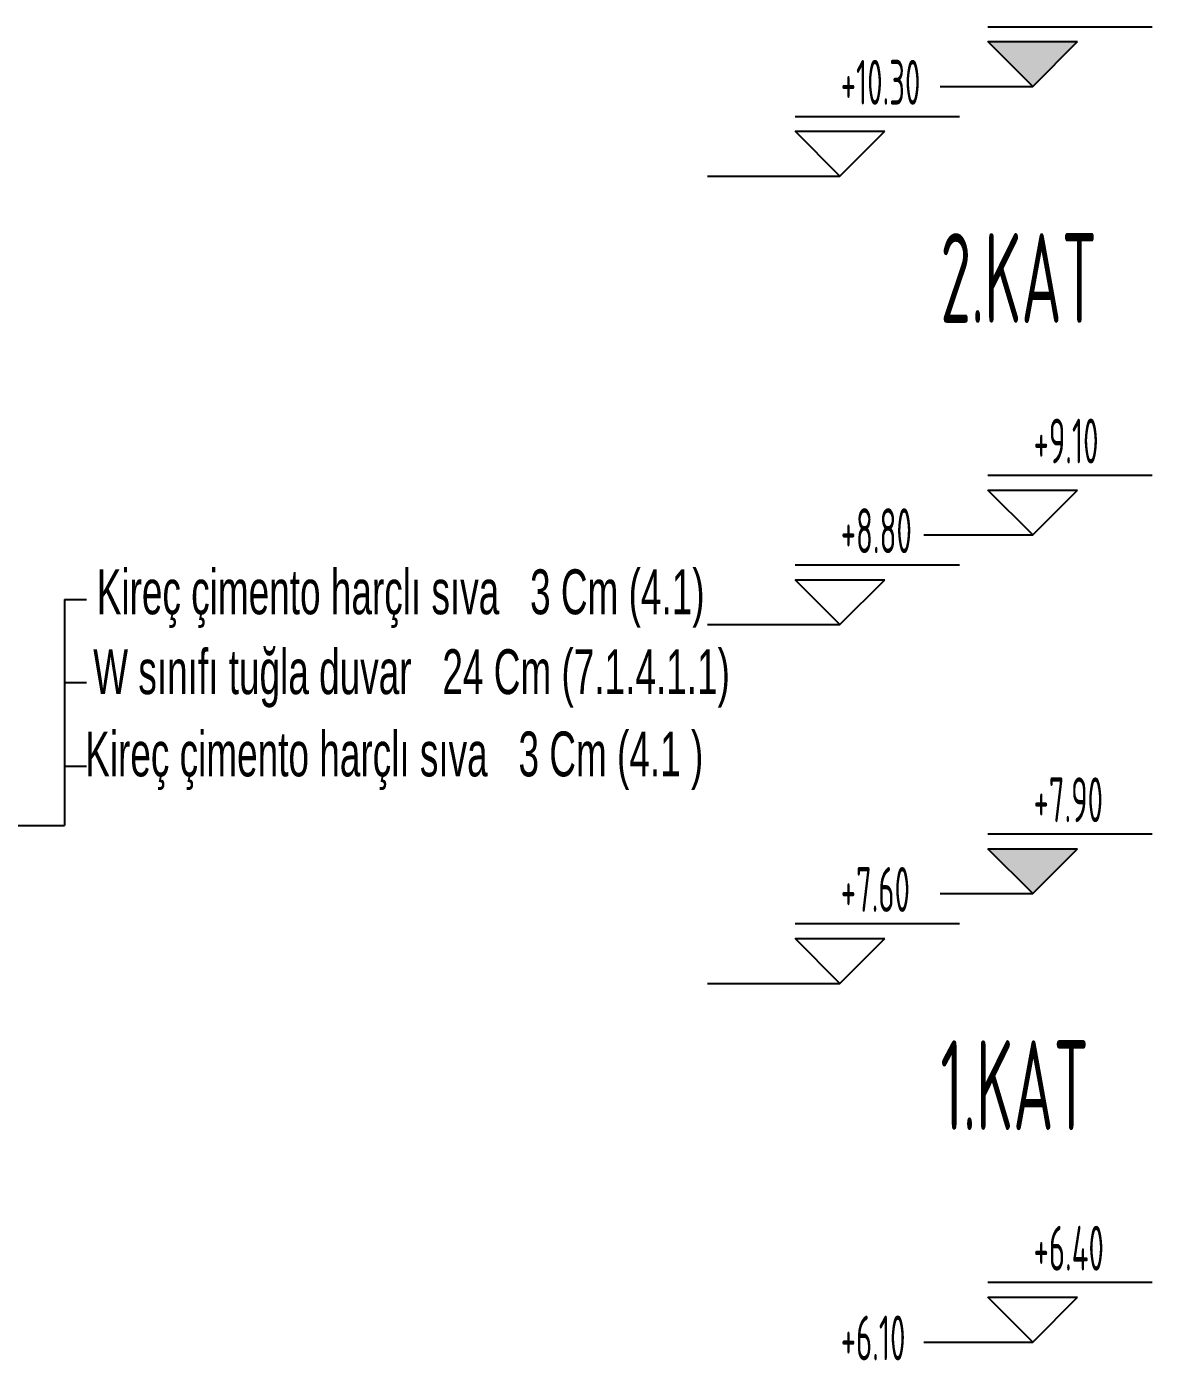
# Model space of a CAD drawing. Extents: x 41749 to 92598, y -24291 to 29432.
# Drawn here: x 73859.2 to 74235.8, y -22734.3 to -22288.2 of the extents above; entities that cross this region are included whole.
import ezdxf

# ---------------------------------------------------------------- set-up
doc = ezdxf.new("R2010")
doc.units = 0
doc.header["$MEASUREMENT"] = 0
doc.layers.get('0').update_dxf_attribs({"linetype": 'CONTINUOUS'})
doc.layers.add('SIVA', color=7, linetype='CONTINUOUS')
doc.styles.add('OLCU', font='isocpeur.ttf', dxfattribs={"width": 0.59})

msp = doc.modelspace()

# ---------------------------------------------------------------- hatches: boundary and pattern name
at = {"layer": 'SIVA', "linetype": 'ByBlock', "ltscale": 1.5}
for points in [[(74180.77377, -22293.22794), (74195.77377, -22308.22794), (74210.77377, -22293.22794)], [(74180.77377, -22563.22794), (74195.77377, -22578.22794), (74210.77377, -22563.22794)]]:
    msp.add_hatch(color=256, dxfattribs=at).paths.add_polyline_path(points)

# ---------------------------------------------------------------- linework, layer by layer
for p, q in [((73871.84607, -22479.8572), (73871.83279, -22555.42782)), ((73871.84607, -22479.8572), (73879.27078, -22479.8572)), ((73871.84045, -22507.59342), (73879.27078, -22507.59342)), ((73871.83479, -22535.56177), (73879.27078, -22535.56177)), ((73830.47336, -22555.42782), (73871.83279, -22555.42782))]:
    msp.add_line(p, q)
at = {"layer": 'SIVA'}
for p, q in [((74180.77377, -22288.22794), (74235.77377, -22288.22794)), ((74195.77377, -22308.22794), (74180.77377, -22293.22794)), ((74180.77377, -22293.22794), (74210.77377, -22293.22794)), ((74195.77377, -22308.22794), (74210.77377, -22293.22794)), ((74164.7912, -22308.22794), (74195.77377, -22308.22794)), ((74116.27901, -22318.22794), (74171.27901, -22318.22794)), ((74116.27901, -22323.22794), (74146.27901, -22323.22794)), ((74131.27901, -22338.22794), (74116.27901, -22323.22794)), ((74131.27901, -22338.22794), (74146.27901, -22323.22794)), ((74086.99584, -22338.22794), (74131.27901, -22338.22794)), ((74180.77377, -22438.22794), (74235.77377, -22438.22794)), ((74195.77377, -22458.22794), (74180.77377, -22443.22794)), ((74180.77377, -22443.22794), (74210.77377, -22443.22794)), ((74195.77377, -22458.22794), (74210.77377, -22443.22794)), ((74159.36443, -22458.22794), (74195.77377, -22458.22794)), ((74116.27901, -22468.22794), (74171.27901, -22468.22794)), ((74116.27901, -22473.22794), (74146.27901, -22473.22794)), ((74131.27901, -22488.22794), (74116.27901, -22473.22794)), ((74131.27901, -22488.22794), (74146.27901, -22473.22794)), ((74086.99584, -22488.22794), (74131.27901, -22488.22794)), ((74180.77377, -22558.22794), (74235.77377, -22558.22794)), ((74195.77377, -22578.22794), (74180.77377, -22563.22794)), ((74180.77377, -22563.22794), (74210.77377, -22563.22794)), ((74195.77377, -22578.22794), (74210.77377, -22563.22794)), ((74164.7912, -22578.22794), (74195.77377, -22578.22794)), ((74116.27901, -22588.22794), (74171.27901, -22588.22794)), ((74116.27901, -22593.22794), (74146.27901, -22593.22794)), ((74131.27901, -22608.22794), (74116.27901, -22593.22794)), ((74131.27901, -22608.22794), (74146.27901, -22593.22794)), ((74086.99584, -22608.22794), (74131.27901, -22608.22794)), ((74180.77377, -22708.22794), (74235.77377, -22708.22794)), ((74195.77377, -22728.22794), (74180.77377, -22713.22794)), ((74180.77377, -22713.22794), (74210.77377, -22713.22794)), ((74195.77377, -22728.22794), (74210.77377, -22713.22794)), ((74159.36443, -22728.22794), (74195.77377, -22728.22794))]:
    msp.add_line(p, q, dxfattribs=at)

# ---------------------------------------------------------------- texts
at = {"layer": 'SIVA', "style": 'OLCU', "width": 0.5}
for s, height, p in [('+10.30', 15, (74131.54454, -22314.32417)), ('2.KAT', 30, (74164.90436, -22387.29473)), ('+9.10', 15, (74196.03929, -22434.32417)), ('+8.80', 15, (74131.54454, -22464.32417)), ('+7.90', 15, (74196.03929, -22554.32417)), ('+7.60', 15, (74131.54454, -22584.32417)), ('1.KAT', 30, (74164.90436, -22657.29473)), ('+6.40', 15, (74196.03929, -22704.32417)), ('+6.10', 15, (74131.54454, -22734.32417))]:
    msp.add_text(s, height=height, dxfattribs=at).set_placement(p)
at = {"layer": 'SIVA', "char_height": 15, "attachment_point": 3, "style": 'OLCU'}
for s, insert in [('{\\fArial|b0|i0|c162|p34;Kireç çimento harçlı sıva   3 Cm (4.1)}', (74085.99853, -22469.76306)), ('{\\fArial|b0|i0|c162|p34;W sınıfı tuğla duvar   24 Cm (7.1.4.1.1)}', (74094.46472, -22496.48303)), ('{\\fArial|b0|i0|c162|p34;Kireç çimento harçlı sıva   3 Cm (4.1 )}', (74085.564, -22523.98885))]:
    msp.add_mtext(s, dxfattribs=dict(at, insert=insert))

doc.saveas('drawing.dxf')
